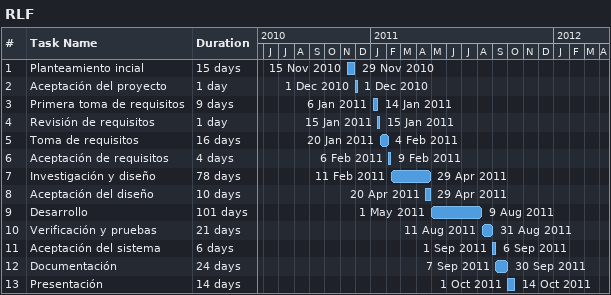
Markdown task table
RLF

| ID | Task | Duration | Start | Finish |
|---|---|---|---|---|
| 1 | Planteamiento incial | 15d | 2010-11-15 | 2010-11-29 |
| 2 | Aceptación del proyecto | 1d | 2010-12-01 | 2010-12-01 |
| 3 | Primera toma de requisitos | 9d | 2011-01-06 | 2011-01-14 |
| 4 | Revisión de requisitos | 1d | 2011-01-15 | 2011-01-15 |
| 5 | Toma de requisitos | 16d | 2011-01-20 | 2011-02-04 |
| 6 | Aceptación de requisitos | 4d | 2011-02-06 | 2011-02-09 |
| 7 | Investigación y diseño | 78d | 2011-02-11 | 2011-04-29 |
| 8 | Aceptación del diseño | 10d | 2011-04-20 | 2011-04-29 |
| 9 | Desarrollo | 101d | 2011-05-01 | 2011-08-09 |
| 10 | Verificación y pruebas | 21d | 2011-08-11 | 2011-08-31 |
| 11 | Aceptación del sistema | 6d | 2011-09-01 | 2011-09-06 |
| 12 | Documentación | 24d | 2011-09-07 | 2011-09-30 |
| 13 | Presentación | 14d | 2011-10-01 | 2011-10-14 |
